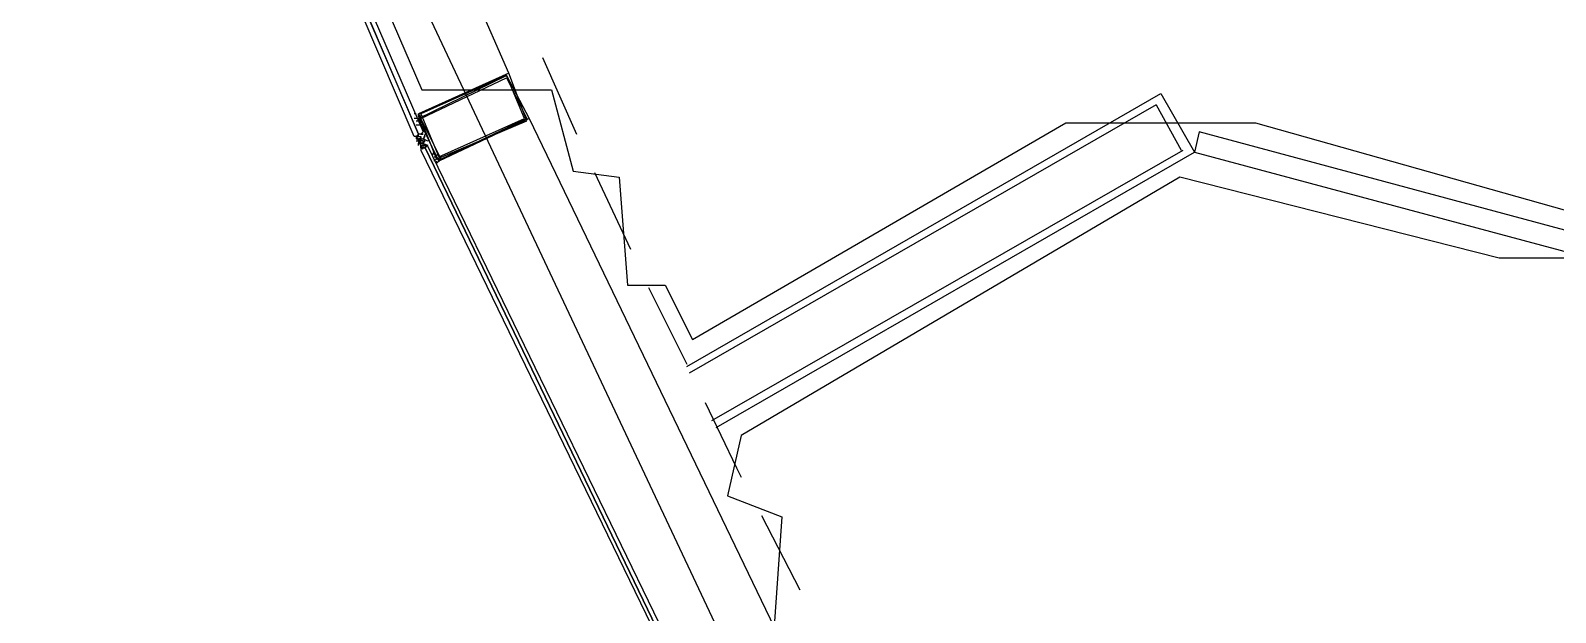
# Model space of a CAD drawing. Header units: feet. Extents: x -84 to 198, y -22 to 181.
# Drawn here: x 17.08 to 26.09, y 32.91 to 36.35 of the extents above; entities that cross this region are included whole.
import ezdxf

# ---------------------------------------------------------------- set-up
doc = ezdxf.new("R2010")
doc.units = ezdxf.units.FT
for name, color, linetype in [('A-AREA-COMUN', 252, 'CONTINUOUS'), ('A-AREA-UNIDAD', 30, 'CONTINUOUS'), ('A-LINEA', 7, 'CONTINUOUS')]:
    doc.layers.add(name, color=color, linetype=linetype)

msp = doc.modelspace()

# ---------------------------------------------------------------- linework, layer by layer
at = {"layer": 'A-AREA-COMUN'}
msp.add_lwpolyline([(13.44, 62.8089), (13.952, 54.4889), (14.432, 51.7689), (16.48, 43.68), (16.72, 43.52), (16.72, 42.9156), (17.84, 39.7156), (18.048, 39.68), (18.08, 39.04), (19.392, 36), (20.16, 36), (20.288, 35.52), (20.56, 35.4844), (20.608, 34.8444), (20.832, 34.8444), (20.992, 34.5244), (23.2, 35.8044), (24.32, 35.8044), (26.592, 35.1644)], dxfattribs=at)
at = {"layer": 'A-AREA-UNIDAD'}
msp.add_lwpolyline([(53.92, 43.8756), (33.728, 48.64), (33.728, 47.6089), (33.36, 45.8133), (30.96, 44.32), (31.552, 43.68), (32.448, 43.2889), (32.448, 42.1689), (32.08, 40.64), (26.432, 37.3689), (26.88, 36.1244), (26.8, 35.0044), (25.76, 35.0044), (23.872, 35.4844), (21.28, 33.9556), (21.2, 33.6), (21.52, 33.4756), (21.408, 31.8756), (23.072, 28.9244), (23.392, 28.8356), (23.392, 28.4089), (25.28, 25.4756)], dxfattribs=at)
at = {"layer": 'A-LINEA'}
for p, q in [((17.1689, 41.2494), (22.9956, 28.8755)), ((19.9067, 36.0978), (18.44, 39.4978)), ((20.1067, 36.1911), (20.3067, 35.7378)), ((20.96, 34.3644), (23.76, 35.9778)), ((23.76, 35.9778), (23.96, 35.6311)), ((23.7333, 35.9111), (20.9733, 34.3244)), ((23.7333, 35.9111), (23.88, 35.6444)), ((19.3467, 35.8178), (19.3467, 35.8178)), ((19.36, 35.8311), (19.36, 35.8311)), ((19.36, 35.8311), (19.36, 35.8311)), ((19.36, 35.8044), (19.36, 35.8044)), ((19.36, 35.8044), (19.36, 35.8044)), ((19.3733, 35.8178), (19.3733, 35.8178)), ((19.3867, 35.8178), (19.3867, 35.8178)), ((20.0267, 35.8311), (21.64, 32.4844)), ((19.3733, 35.7244), (19.36, 35.7244)), ((19.36, 35.7244), (19.36, 35.7244)), ((19.36, 35.7244), (19.36, 35.7244)), ((19.36, 35.7244), (19.36, 35.7111)), ((19.36, 35.7244), (19.36, 35.7244)), ((19.36, 35.7244), (19.36, 35.7244)), ((19.36, 35.7244), (19.36, 35.7244)), ((19.36, 35.7244), (19.36, 35.7244)), ((19.36, 35.7244), (19.36, 35.7244)), ((19.36, 35.7244), (19.36, 35.7244)), ((19.36, 35.7244), (19.3733, 35.7244)), ((19.36, 35.7244), (19.3733, 35.7244)), ((19.36, 35.7244), (19.3733, 35.7244)), ((19.36, 35.7244), (19.36, 35.7244)), ((19.36, 35.7244), (19.36, 35.7244)), ((19.36, 35.7244), (19.36, 35.7244)), ((19.36, 35.7244), (19.36, 35.7244)), ((19.36, 35.7244), (19.36, 35.7244)), ((19.36, 35.7244), (19.36, 35.7244)), ((19.36, 35.7244), (19.36, 35.7244)), ((19.36, 35.7244), (19.36, 35.7244)), ((19.36, 35.7244), (19.36, 35.7244)), ((19.3733, 35.7244), (19.36, 35.7244)), ((19.36, 35.7111), (19.36, 35.7111)), ((19.36, 35.7111), (19.36, 35.7111)), ((19.36, 35.7111), (19.3733, 35.7111)), ((19.36, 35.7111), (19.3733, 35.7111)), ((19.36, 35.7111), (19.3733, 35.7111)), ((19.36, 35.7111), (19.3733, 35.7111)), ((19.36, 35.7111), (19.3733, 35.7111)), ((19.36, 35.7111), (19.36, 35.7111)), ((19.36, 35.7111), (19.36, 35.7111)), ((19.36, 35.6978), (19.3733, 35.6978)), ((19.3865, 35.67), (19.3636, 35.7233)), ((19.3867, 35.7378), (19.3733, 35.7378)), ((19.3733, 35.7378), (19.3733, 35.7378)), ((19.3867, 35.7378), (19.3733, 35.7378)), ((19.3733, 35.7378), (19.3733, 35.7378)), ((19.3733, 35.7378), (19.3733, 35.7378)), ((19.3733, 35.7378), (19.3733, 35.7378)), ((19.3733, 35.7378), (19.3733, 35.7378)), ((19.3733, 35.7378), (19.3733, 35.7378)), ((19.3733, 35.7378), (19.3733, 35.7378)), ((19.3733, 35.7378), (19.3733, 35.7378)), ((19.3733, 35.7244), (19.3733, 35.7378)), ((19.3733, 35.7378), (19.3733, 35.7378)), ((19.3733, 35.7378), (19.3733, 35.7378)), ((19.3733, 35.7244), (19.3733, 35.7244)), ((19.3733, 35.7244), (19.3733, 35.7244)), ((19.3733, 35.7244), (19.3733, 35.7244)), ((19.3733, 35.7244), (19.3733, 35.7244)), ((19.3733, 35.7244), (19.3733, 35.7244)), ((19.3733, 35.7244), (19.3733, 35.7244)), ((19.3733, 35.7244), (19.3733, 35.7244)), ((19.3733, 35.7244), (19.3733, 35.7244)), ((19.3733, 35.7244), (19.3733, 35.7244)), ((19.3733, 35.7244), (19.3733, 35.7244)), ((19.3733, 35.7244), (19.3733, 35.7244)), ((19.3733, 35.7244), (19.3733, 35.7244)), ((19.3733, 35.7244), (19.3733, 35.7244)), ((19.3733, 35.7244), (19.3733, 35.7244)), ((19.3733, 35.7244), (19.3733, 35.7244)), ((19.3733, 35.7244), (19.3733, 35.7244)), ((19.3733, 35.7244), (19.3733, 35.7244)), ((19.3733, 35.7244), (19.3733, 35.7244)), ((19.3733, 35.7244), (19.3733, 35.7244)), ((19.3733, 35.7244), (19.3733, 35.7244)), ((19.3733, 35.7244), (19.3733, 35.7244)), ((19.3733, 35.7244), (19.3733, 35.7244)), ((19.3733, 35.7244), (19.3733, 35.7244)), ((19.3733, 35.7244), (19.3733, 35.7244)), ((19.3733, 35.7244), (19.3733, 35.7244)), ((19.3733, 35.7244), (19.3733, 35.7244)), ((19.3733, 35.7244), (19.3867, 35.7244)), ((19.3733, 35.7244), (19.3733, 35.7244)), ((19.3733, 35.7244), (19.3867, 35.7244)), ((19.3733, 35.7244), (19.3733, 35.7244)), ((19.3733, 35.7244), (19.3733, 35.7244)), ((19.3733, 35.7244), (19.3733, 35.7244)), ((19.3733, 35.6978), (19.3733, 35.7111)), ((19.3733, 35.6978), (19.3733, 35.7111)), ((19.3867, 35.7111), (19.3733, 35.7111)), ((19.3733, 35.7111), (19.3733, 35.7111)), ((19.3733, 35.7111), (19.3733, 35.7111)), ((19.3733, 35.7111), (19.3733, 35.7111)), ((19.3733, 35.7111), (19.3733, 35.7111)), ((19.3733, 35.7111), (19.3733, 35.7111)), ((19.3733, 35.7111), (19.3733, 35.7111)), ((19.3733, 35.7111), (19.3733, 35.7111)), ((19.3733, 35.7111), (19.3733, 35.7111)), ((19.3733, 35.7111), (19.3733, 35.7111)), ((19.3733, 35.7111), (19.3733, 35.7111)), ((19.3733, 35.7111), (19.3733, 35.7111)), ((19.3733, 35.7111), (19.3733, 35.6978)), ((19.3733, 35.7111), (19.3733, 35.6978)), ((19.3733, 35.7111), (19.3733, 35.6978)), ((19.3733, 35.7111), (19.3733, 35.6978)), ((19.3733, 35.7111), (19.3733, 35.6978)), ((19.3733, 35.7111), (19.3733, 35.6978)), ((19.3733, 35.7111), (19.3733, 35.7111)), ((19.3733, 35.7111), (19.3733, 35.7111)), ((19.3733, 35.7111), (19.3733, 35.7111)), ((19.3733, 35.7111), (19.3733, 35.7111)), ((19.3733, 35.7111), (19.3733, 35.7111)), ((19.3733, 35.7111), (19.3733, 35.7111)), ((19.3733, 35.7111), (19.3733, 35.7111)), ((19.3733, 35.7111), (19.3733, 35.7111)), ((19.3733, 35.7111), (19.3733, 35.7111)), ((19.3733, 35.6978), (19.3733, 35.7111)), ((19.3733, 35.7111), (19.3733, 35.7111)), ((19.3733, 35.7111), (19.3733, 35.7111)), ((19.3733, 35.7111), (19.3733, 35.7111)), ((19.3733, 35.6978), (19.3733, 35.7111)), ((19.3733, 35.7111), (19.3733, 35.7111)), ((19.3733, 35.7111), (19.3733, 35.7111)), ((19.3733, 35.7111), (19.3733, 35.7111)), ((19.3867, 35.7111), (19.3733, 35.7111)), ((19.3733, 35.6978), (19.3733, 35.6978)), ((19.3867, 35.6978), (19.3733, 35.6978)), ((19.3733, 35.6978), (19.3733, 35.6978)), ((19.3733, 35.6978), (19.3733, 35.6978)), ((19.3733, 35.6978), (19.3733, 35.6978)), ((19.3733, 35.6978), (19.3733, 35.6978)), ((19.3733, 35.6978), (19.3733, 35.6978)), ((19.3733, 35.6978), (19.3733, 35.6978)), ((19.3733, 35.6978), (19.3733, 35.6978)), ((19.3733, 35.6978), (19.3867, 35.6978)), ((19.3733, 35.6978), (19.3733, 35.6978)), ((19.3733, 35.6978), (19.3733, 35.6978)), ((19.3733, 35.6978), (19.3733, 35.6978)), ((19.3733, 35.6978), (19.3733, 35.6978)), ((19.3733, 35.6978), (19.3733, 35.6978)), ((19.3733, 35.6978), (19.3733, 35.6978)), ((19.3733, 35.6978), (19.3733, 35.6978)), ((19.3733, 35.6978), (19.3733, 35.6978)), ((19.3733, 35.6978), (19.3733, 35.6978)), ((19.3733, 35.6978), (19.3733, 35.6978)), ((19.3733, 35.6978), (19.3733, 35.6978)), ((19.3733, 35.6978), (19.3733, 35.6978)), ((19.3733, 35.6978), (19.3733, 35.6978)), ((19.3733, 35.6978), (19.3733, 35.6978)), ((19.3733, 35.6978), (19.3733, 35.6978)), ((19.3733, 35.6978), (19.3733, 35.6978)), ((19.3733, 35.6978), (19.3733, 35.6978)), ((19.3733, 35.6978), (19.3733, 35.6978)), ((19.3733, 35.6978), (19.3733, 35.6978)), ((19.3733, 35.6978), (19.3733, 35.6844)), ((19.3733, 35.6978), (19.3733, 35.6978)), ((19.3733, 35.6978), (19.3733, 35.6978)), ((19.3867, 35.6978), (19.3733, 35.6978)), ((19.3733, 35.6978), (19.3733, 35.6978)), ((19.3733, 35.6978), (19.3733, 35.6978)), ((19.3733, 35.6978), (19.3733, 35.6978)), ((19.3733, 35.6978), (19.3733, 35.6978)), ((19.3733, 35.6978), (19.3733, 35.6978)), ((19.3733, 35.6978), (19.3733, 35.6978)), ((19.3733, 35.6978), (19.3733, 35.6978)), ((19.3733, 35.6978), (19.3733, 35.6978)), ((19.3733, 35.6978), (19.3733, 35.6978)), ((19.3733, 35.6978), (19.3733, 35.6978)), ((19.3733, 35.6978), (19.3733, 35.6978)), ((19.3995, 35.6471), (19.3743, 35.6994)), ((19.3867, 35.7378), (19.3867, 35.7378)), ((19.3867, 35.7378), (19.3867, 35.7378)), ((19.3867, 35.7378), (19.3867, 35.7378)), ((19.3867, 35.7378), (19.3867, 35.7378)), ((19.3867, 35.7378), (19.3867, 35.7378)), ((19.3867, 35.7378), (19.4, 35.7378)), ((19.3867, 35.7378), (19.3867, 35.7378)), ((19.3867, 35.7378), (19.3867, 35.7378)), ((19.3867, 35.7378), (19.3867, 35.7378)), ((19.3867, 35.7378), (19.3867, 35.7378)), ((19.3867, 35.7378), (19.3867, 35.7378)), ((19.3867, 35.7378), (19.3867, 35.7378)), ((19.3867, 35.7378), (19.3867, 35.7378)), ((19.3867, 35.7378), (19.4, 35.7378)), ((19.3867, 35.7378), (19.3867, 35.7378)), ((19.3867, 35.7244), (19.3867, 35.7244)), ((19.3867, 35.7244), (19.3867, 35.7244)), ((19.3867, 35.7244), (19.3867, 35.7244)), ((19.3867, 35.7244), (19.3867, 35.7244)), ((19.3867, 35.7244), (19.3867, 35.7244)), ((19.3867, 35.7244), (19.3867, 35.7244)), ((19.3867, 35.7244), (19.3867, 35.7111)), ((19.3867, 35.7244), (19.3867, 35.7244)), ((19.3867, 35.7244), (19.3867, 35.7244)), ((19.3867, 35.7244), (19.3867, 35.7244)), ((19.3867, 35.7244), (19.3867, 35.7244)), ((19.3867, 35.7244), (19.3867, 35.7244)), ((19.3867, 35.7244), (19.3867, 35.7244)), ((19.3867, 35.7244), (19.3867, 35.7244)), ((19.3867, 35.7244), (19.3867, 35.7244)), ((19.3867, 35.7244), (19.3867, 35.7244)), ((19.3867, 35.7244), (19.3867, 35.7244)), ((19.3867, 35.7244), (19.3867, 35.7244)), ((19.3867, 35.7244), (19.3867, 35.7244)), ((19.3867, 35.7244), (19.3867, 35.7244)), ((19.3867, 35.7244), (19.3867, 35.7244)), ((19.3867, 35.7111), (19.3867, 35.7244)), ((19.3867, 35.7244), (19.3867, 35.7244)), ((19.3867, 35.7111), (19.3867, 35.6978)), ((19.3867, 35.7111), (19.3867, 35.7111)), ((19.3867, 35.7111), (19.3867, 35.7111)), ((19.3867, 35.7111), (19.3867, 35.7111)), ((19.3867, 35.7111), (19.3867, 35.7111)), ((19.3867, 35.7111), (19.3867, 35.7111)), ((19.3867, 35.7111), (19.3867, 35.7111)), ((19.3867, 35.7111), (19.3867, 35.7111)), ((19.3867, 35.7111), (19.3867, 35.7111)), ((19.3867, 35.7111), (19.3867, 35.7111)), ((19.3867, 35.7111), (19.3867, 35.7111)), ((19.3867, 35.7111), (19.3867, 35.7111)), ((19.3867, 35.7111), (19.3867, 35.7111)), ((19.3867, 35.7111), (19.3867, 35.7111)), ((19.3867, 35.7111), (19.3867, 35.7111)), ((19.3867, 35.7111), (19.3867, 35.7111)), ((19.3867, 35.7111), (19.3867, 35.7111)), ((19.3867, 35.7111), (19.3867, 35.7111)), ((19.3867, 35.7111), (19.3867, 35.6978)), ((19.3867, 35.7111), (19.3867, 35.7111)), ((19.3867, 35.7111), (19.3867, 35.7111)), ((19.3867, 35.7111), (19.3867, 35.7111)), ((19.3867, 35.7111), (19.3867, 35.7111)), ((19.3867, 35.7111), (19.3867, 35.7111)), ((19.3867, 35.7111), (19.3867, 35.7111)), ((19.3867, 35.7111), (19.3867, 35.6978)), ((19.3867, 35.7111), (19.3867, 35.7111)), ((19.3867, 35.7111), (19.3867, 35.7111)), ((19.3867, 35.7111), (19.3867, 35.7111)), ((19.3867, 35.7111), (19.3867, 35.7111)), ((19.3867, 35.7111), (19.3867, 35.7111)), ((19.3867, 35.7111), (19.3867, 35.7111)), ((19.3867, 35.7111), (19.3867, 35.7111)), ((19.3867, 35.7111), (19.3867, 35.7111)), ((19.3867, 35.7111), (19.3867, 35.7111)), ((19.3867, 35.6978), (19.3867, 35.6978)), ((19.4, 35.6978), (19.3867, 35.6978)), ((19.3867, 35.6978), (19.3867, 35.6978)), ((19.3867, 35.6978), (19.3867, 35.6978)), ((19.3867, 35.6978), (19.3867, 35.6978)), ((19.3867, 35.6978), (19.3867, 35.6978)), ((19.3867, 35.6978), (19.3867, 35.6978)), ((19.3867, 35.6978), (19.3867, 35.6978)), ((19.3867, 35.6978), (19.3867, 35.6978)), ((19.3867, 35.6978), (19.3867, 35.6978)), ((19.3867, 35.6978), (19.3867, 35.6978)), ((19.3867, 35.6844), (19.3867, 35.6978)), ((19.3867, 35.6978), (19.3867, 35.6978)), ((19.3867, 35.6978), (19.3867, 35.6978)), ((19.3867, 35.6978), (19.3867, 35.6978)), ((19.3867, 35.6844), (19.3867, 35.6978)), ((19.3867, 35.6978), (19.3867, 35.6978)), ((19.3867, 35.6978), (19.3867, 35.6978)), ((19.3867, 35.6978), (19.3867, 35.6978)), ((19.3867, 35.6978), (19.3867, 35.6978)), ((19.3867, 35.6978), (19.3867, 35.6978)), ((19.3867, 35.6978), (19.3867, 35.6978)), ((19.3867, 35.6978), (19.3867, 35.6978)), ((19.3867, 35.6978), (19.3867, 35.6978)), ((19.3867, 35.6978), (19.3867, 35.6978)), ((19.3867, 35.6978), (19.3867, 35.6978)), ((19.3867, 35.6978), (19.3867, 35.6978)), ((19.3867, 35.6978), (19.3867, 35.6978)), ((19.3867, 35.6978), (19.3867, 35.6978)), ((19.3867, 35.6978), (19.3867, 35.6978)), ((19.3867, 35.6978), (19.3867, 35.6978)), ((19.3867, 35.6978), (19.3867, 35.6978)), ((19.3867, 35.6978), (19.3867, 35.6978)), ((19.3867, 35.6978), (19.3867, 35.6978)), ((19.3867, 35.6978), (19.3867, 35.6978)), ((19.3867, 35.6978), (19.3867, 35.6978)), ((19.3867, 35.6978), (19.3867, 35.6978)), ((19.3867, 35.6978), (19.3867, 35.6978)), ((19.3867, 35.6978), (19.3867, 35.6978)), ((19.3867, 35.6978), (19.3867, 35.6978)), ((19.3867, 35.6978), (19.3867, 35.6978)), ((19.3867, 35.6978), (19.3867, 35.6978)), ((19.3867, 35.6978), (19.3867, 35.6978)), ((19.3867, 35.6978), (19.3867, 35.6978)), ((19.3867, 35.6978), (19.3867, 35.6978)), ((19.3867, 35.6978), (19.3867, 35.6978)), ((19.3867, 35.6978), (19.3867, 35.6978)), ((19.3867, 35.6978), (19.3867, 35.6978)), ((19.3867, 35.6978), (19.3867, 35.6978)), ((19.3867, 35.6978), (19.3867, 35.6978)), ((19.3867, 35.6978), (19.3867, 35.6978)), ((19.3867, 35.6978), (19.3867, 35.6978)), ((19.3867, 35.6978), (19.3867, 35.6978)), ((19.3867, 35.6978), (19.3867, 35.6978)), ((19.3867, 35.6978), (19.3867, 35.6978)), ((19.3867, 35.6978), (19.3867, 35.6978)), ((19.3867, 35.6844), (19.3867, 35.6978)), ((19.3867, 35.6978), (19.3867, 35.6978)), ((19.3867, 35.6978), (19.3867, 35.6978)), ((19.3867, 35.6978), (19.3867, 35.6978)), ((19.3867, 35.6978), (19.3867, 35.6978)), ((19.3867, 35.6978), (19.3867, 35.6978)), ((19.3867, 35.6978), (19.3867, 35.6978)), ((19.3867, 35.6978), (19.3867, 35.6978)), ((19.3867, 35.6978), (19.3867, 35.6978)), ((19.4, 35.7378), (19.4, 35.7378)), ((19.4, 35.7378), (19.4, 35.7378)), ((19.4, 35.7244), (19.4, 35.7244)), ((19.4, 35.7111), (19.4, 35.7111)), ((19.4, 35.7111), (19.4, 35.7111)), ((19.4, 35.7111), (19.4, 35.7111)), ((19.4, 35.7111), (19.4, 35.7111)), ((19.4, 35.7111), (19.4, 35.7111)), ((19.4, 35.7111), (19.4, 35.7111)), ((19.4, 35.7111), (19.4, 35.7111)), ((19.4, 35.7111), (19.4, 35.7111)), ((19.4, 35.7111), (19.4, 35.7111)), ((19.4, 35.6978), (19.4, 35.6978)), ((19.4, 35.6978), (19.4, 35.6978)), ((19.4, 35.6978), (19.4, 35.6978)), ((19.4, 35.6978), (19.4, 35.6978)), ((19.4, 35.6978), (19.4, 35.6978)), ((19.4, 35.6978), (19.4, 35.6978)), ((19.4, 35.6978), (19.4, 35.6978)), ((19.4, 35.6978), (19.4, 35.6978)), ((19.4, 35.6978), (19.4, 35.6978)), ((19.4, 35.6978), (19.4, 35.6978)), ((19.4, 35.6978), (19.4, 35.6978)), ((19.4, 35.6844), (19.4, 35.6978)), ((19.4, 35.6978), (19.4, 35.6978)), ((19.4, 35.6978), (19.4, 35.6978)), ((19.4, 35.6978), (19.4, 35.6978)), ((19.4, 35.6978), (19.4, 35.6978)), ((19.4, 35.6978), (19.4, 35.6978)), ((19.4, 35.6978), (19.4, 35.6978)), ((19.4, 35.6978), (19.4, 35.6978)), ((19.4, 35.6978), (19.4, 35.6844)), ((19.4133, 35.7244), (19.4133, 35.7244)), ((19.4133, 35.6978), (19.4133, 35.6978)), ((19.4133, 35.6978), (19.4133, 35.6978)), ((19.4133, 35.6978), (19.4133, 35.6978)), ((19.4133, 35.6978), (19.4133, 35.6978)), ((19.4133, 35.6978), (19.4133, 35.6978)), ((19.4133, 35.6978), (19.4133, 35.6978)), ((19.4133, 35.6978), (19.4133, 35.6978)), ((19.3733, 35.6844), (19.3733, 35.6844)), ((19.3867, 35.6844), (19.3733, 35.6844)), ((19.3733, 35.6844), (19.3733, 35.6844)), ((19.3733, 35.6844), (19.3733, 35.6844)), ((19.3733, 35.6844), (19.3733, 35.6844)), ((19.3733, 35.6844), (19.3733, 35.6844)), ((19.3733, 35.6844), (19.3733, 35.6844)), ((19.3733, 35.6844), (19.3733, 35.6844)), ((19.3733, 35.6844), (19.3733, 35.6844)), ((19.3733, 35.6844), (19.3733, 35.6844)), ((19.3733, 35.6844), (19.3733, 35.6844)), ((19.3733, 35.6844), (19.3733, 35.6844)), ((19.3733, 35.6844), (19.3733, 35.6844)), ((19.3733, 35.6844), (19.3733, 35.6844)), ((19.3733, 35.6844), (19.3733, 35.6844)), ((19.3733, 35.6844), (19.3733, 35.6844)), ((19.3733, 35.6844), (19.3733, 35.6844)), ((19.3733, 35.6844), (19.3733, 35.6844)), ((19.3733, 35.6844), (19.3733, 35.6844)), ((19.3733, 35.6844), (19.3867, 35.6844)), ((19.3733, 35.6711), (19.3733, 35.6844)), ((19.3867, 35.6844), (19.3867, 35.6844)), ((19.3867, 35.6844), (19.3867, 35.6844)), ((19.4, 35.6844), (19.3867, 35.6844)), ((19.3867, 35.6844), (19.3867, 35.6844)), ((19.3867, 35.6844), (19.3867, 35.6844)), ((19.3867, 35.6844), (19.3867, 35.6844)), ((19.3867, 35.6844), (19.3867, 35.6844)), ((19.3867, 35.6844), (19.3867, 35.6844)), ((19.3867, 35.6844), (19.3867, 35.6844)), ((19.3867, 35.6844), (19.3867, 35.6844)), ((19.3867, 35.6844), (19.3867, 35.6844)), ((19.3867, 35.6844), (19.3867, 35.6844)), ((19.3867, 35.6844), (19.3867, 35.6844)), ((19.3867, 35.6844), (19.3867, 35.6844)), ((19.3867, 35.6844), (19.3867, 35.6844)), ((19.3867, 35.6844), (19.3867, 35.6844)), ((19.3867, 35.6844), (19.3867, 35.6844)), ((19.3867, 35.6844), (19.3867, 35.6844)), ((19.3867, 35.6844), (19.3867, 35.6844)), ((19.3867, 35.6844), (19.3867, 35.6844)), ((19.4, 35.6844), (19.3867, 35.6844)), ((19.3867, 35.6844), (19.3867, 35.6844)), ((19.3867, 35.6844), (19.3867, 35.6844)), ((19.3867, 35.6844), (19.3867, 35.6844)), ((19.3867, 35.6844), (19.3867, 35.6844)), ((19.3867, 35.6844), (19.3867, 35.6844)), ((19.3867, 35.6844), (19.3867, 35.6844)), ((19.3867, 35.6844), (19.3867, 35.6844)), ((19.3867, 35.6844), (19.3867, 35.6844)), ((19.3867, 35.6844), (19.3867, 35.6844)), ((19.3867, 35.6844), (19.3867, 35.6844)), ((19.3867, 35.6844), (19.3867, 35.6844)), ((19.3867, 35.6844), (19.3867, 35.6844)), ((19.3867, 35.6844), (19.3867, 35.6844)), ((19.3867, 35.6844), (19.3867, 35.6844)), ((19.3867, 35.6844), (19.3867, 35.6844)), ((19.3867, 35.6844), (19.3867, 35.6844)), ((19.3867, 35.6844), (19.3867, 35.6844)), ((19.3867, 35.6844), (19.3867, 35.6844)), ((19.3867, 35.6844), (19.3867, 35.6844)), ((19.3867, 35.6844), (19.3867, 35.6844)), ((19.3867, 35.6844), (19.3867, 35.6844)), ((19.3867, 35.6844), (19.3867, 35.6844)), ((19.3867, 35.6844), (19.3867, 35.6844)), ((19.3867, 35.6844), (19.3867, 35.6844)), ((19.3867, 35.6844), (19.3867, 35.6844)), ((19.3867, 35.6844), (19.3867, 35.6844)), ((19.3867, 35.6844), (19.3867, 35.6844)), ((19.3867, 35.6844), (19.3867, 35.6844)), ((19.3867, 35.6844), (19.3867, 35.6844)), ((19.3867, 35.6844), (19.3867, 35.6844)), ((19.3867, 35.6711), (19.3867, 35.6711)), ((19.3867, 35.6711), (19.3867, 35.6711)), ((19.4, 35.6711), (19.3867, 35.6711)), ((19.3867, 35.6711), (19.3867, 35.6711)), ((19.3867, 35.6711), (19.3867, 35.6711)), ((19.3867, 35.6711), (19.3867, 35.6711)), ((19.3867, 35.6711), (19.3867, 35.6711)), ((19.3867, 35.6711), (19.3867, 35.6711)), ((19.3867, 35.6711), (19.3867, 35.6711)), ((19.3867, 35.6711), (19.3867, 35.6711)), ((19.3867, 35.6711), (19.3867, 35.6711)), ((19.3867, 35.6711), (19.3867, 35.6711)), ((19.3867, 35.6711), (19.3867, 35.6711)), ((19.4, 35.6711), (19.3867, 35.6711)), ((19.4, 35.6711), (19.3867, 35.6711)), ((19.3867, 35.6711), (19.3867, 35.6711)), ((19.3867, 35.6711), (19.3867, 35.6711)), ((19.3867, 35.6711), (19.3867, 35.6711)), ((19.3867, 35.6711), (19.3867, 35.6711)), ((19.3867, 35.6711), (19.3867, 35.6711)), ((19.3867, 35.6711), (19.3867, 35.6711)), ((19.3867, 35.6711), (19.3867, 35.6711)), ((19.3867, 35.6711), (19.3867, 35.6711)), ((19.3867, 35.6711), (19.3867, 35.6711)), ((19.3867, 35.6711), (19.3867, 35.6711)), ((19.3867, 35.6711), (19.3867, 35.6711)), ((19.3867, 35.6711), (19.3867, 35.6711)), ((19.3867, 35.6711), (19.3867, 35.6711)), ((19.3867, 35.6711), (19.3867, 35.6711)), ((19.3867, 35.6711), (19.3867, 35.6711)), ((19.3867, 35.6711), (19.3867, 35.6711)), ((19.3867, 35.6578), (19.3867, 35.6578)), ((19.3867, 35.6578), (19.3867, 35.6578)), ((19.3867, 35.6578), (19.3867, 35.6578)), ((19.3867, 35.6578), (19.4, 35.6578)), ((19.3867, 35.6578), (19.3867, 35.6578)), ((19.3867, 35.6578), (19.3867, 35.6578)), ((19.3867, 35.6578), (19.3867, 35.6578)), ((19.3867, 35.6578), (19.3867, 35.6578)), ((19.3867, 35.6578), (19.3867, 35.6578)), ((19.3867, 35.6578), (19.3867, 35.6578)), ((19.3867, 35.6578), (19.3867, 35.6578)), ((19.3867, 35.6578), (19.3867, 35.6578)), ((19.3867, 35.6578), (19.3867, 35.6578)), ((19.3867, 35.6578), (19.3867, 35.6578)), ((19.4, 35.6844), (19.4, 35.6844)), ((19.4, 35.6711), (19.4, 35.6844)), ((19.4, 35.6844), (19.4, 35.6844)), ((19.4, 35.6844), (19.4, 35.6844)), ((19.4, 35.6844), (19.4, 35.6844)), ((19.4, 35.6844), (19.4, 35.6844)), ((19.4, 35.6844), (19.4, 35.6844)), ((19.4, 35.6844), (19.4, 35.6844)), ((19.4, 35.6844), (19.4, 35.6844)), ((19.4, 35.6844), (19.4, 35.6844)), ((19.4, 35.6844), (19.4, 35.6844)), ((19.4, 35.6844), (19.4, 35.6844)), ((19.4, 35.6844), (19.4, 35.6844)), ((19.4, 35.6844), (19.4, 35.6844)), ((19.4, 35.6844), (19.4, 35.6844)), ((19.4, 35.6844), (19.4, 35.6844)), ((19.4, 35.6844), (19.4, 35.6844)), ((19.4, 35.6844), (19.4, 35.6844)), ((19.4, 35.6844), (19.4, 35.6844)), ((19.4, 35.6844), (19.4, 35.6844)), ((19.4, 35.6844), (19.4, 35.6844)), ((19.4, 35.6844), (19.4, 35.6844)), ((19.4, 35.6844), (19.4, 35.6844)), ((19.4, 35.6844), (19.4, 35.6844)), ((19.4, 35.6844), (19.4, 35.6844)), ((19.4, 35.6844), (19.4, 35.6844)), ((19.4, 35.6844), (19.4, 35.6844)), ((19.4, 35.6844), (19.4, 35.6844)), ((19.4, 35.6844), (19.4, 35.6844)), ((19.4, 35.6844), (19.4, 35.6844)), ((19.4, 35.6844), (19.4, 35.6844)), ((19.4, 35.6711), (19.4, 35.6711)), ((19.4, 35.6711), (19.4, 35.6711)), ((19.4, 35.6711), (19.4, 35.6711)), ((19.4, 35.6711), (19.4, 35.6711)), ((19.4, 35.6711), (19.4, 35.6711)), ((19.4, 35.6711), (19.4, 35.6711)), ((19.4, 35.6711), (19.4, 35.6711)), ((19.4, 35.6711), (19.4, 35.6711)), ((19.4, 35.6711), (19.4, 35.6711)), ((19.4, 35.6711), (19.4, 35.6711)), ((19.4, 35.6711), (19.4, 35.6711)), ((19.4, 35.6711), (19.4, 35.6711)), ((19.4, 35.6711), (19.4, 35.6711)), ((19.4, 35.6711), (19.4, 35.6711)), ((19.4, 35.6711), (19.4, 35.6711)), ((19.4, 35.6711), (19.4, 35.6711)), ((19.4, 35.6711), (19.4, 35.6711)), ((19.4, 35.6711), (19.4, 35.6711)), ((19.4, 35.6711), (19.4, 35.6711)), ((19.4, 35.6711), (19.4, 35.6711)), ((19.4, 35.6711), (19.4, 35.6711)), ((19.4, 35.6711), (19.4133, 35.6711)), ((19.4, 35.6711), (19.4133, 35.6711)), ((19.4, 35.6711), (19.4133, 35.6711)), ((19.4, 35.6711), (19.4133, 35.6711)), ((19.4, 35.6711), (19.4, 35.6711)), ((19.4, 35.6711), (19.4, 35.6711)), ((19.4, 35.6711), (19.4, 35.6711)), ((19.4, 35.6711), (19.4, 35.6711)), ((19.4, 35.6578), (19.4, 35.6578)), ((19.4, 35.6578), (19.4, 35.6578)), ((19.4, 35.6578), (19.4, 35.6578)), ((19.4, 35.6578), (19.4, 35.6578)), ((19.4, 35.6578), (19.4, 35.6578)), ((19.4, 35.6578), (19.4, 35.6578)), ((19.4, 35.6578), (19.4, 35.6578)), ((19.4, 35.6578), (19.4, 35.6578)), ((19.4, 35.6578), (19.4133, 35.6578)), ((19.4, 35.6578), (19.4, 35.6578)), ((19.4, 35.6578), (19.4, 35.6578)), ((19.4, 35.6578), (19.4, 35.6578)), ((19.4, 35.6578), (19.4, 35.6578)), ((19.4, 35.6578), (19.4, 35.6578)), ((19.4, 35.6578), (19.4, 35.6578)), ((19.4, 35.6578), (19.4, 35.6578)), ((19.4133, 35.6711), (19.4133, 35.6711)), ((19.4133, 35.6711), (19.4133, 35.6711)), ((19.4133, 35.6711), (19.4133, 35.6711)), ((19.4133, 35.6711), (19.4133, 35.6711)), ((19.4133, 35.6711), (19.4133, 35.6711)), ((19.4133, 35.6711), (19.4133, 35.6711)), ((19.4133, 35.6711), (19.4133, 35.6711)), ((19.4133, 35.6711), (19.4133, 35.6711)), ((19.4267, 35.6711), (19.4133, 35.6711)), ((19.4133, 35.6711), (19.4133, 35.6711)), ((19.4267, 35.6711), (19.4133, 35.6711)), ((19.4133, 35.6711), (19.4133, 35.6711)), ((19.4133, 35.6711), (19.4133, 35.6711)), ((19.4133, 35.6711), (19.4133, 35.6711)), ((19.4133, 35.6711), (19.4133, 35.6711)), ((19.4133, 35.6711), (19.4133, 35.6711)), ((19.4133, 35.6578), (19.4133, 35.6578)), ((19.4133, 35.6578), (19.4133, 35.6578)), ((19.4133, 35.6578), (19.4133, 35.6578)), ((19.4133, 35.6578), (19.4133, 35.6578)), ((19.4133, 35.6578), (19.4133, 35.6578)), ((19.4267, 35.6711), (19.4267, 35.6711)), ((19.4267, 35.6711), (19.4267, 35.6711)), ((19.4267, 35.6711), (19.4267, 35.6711)), ((19.4267, 35.6711), (19.4267, 35.6711)), ((19.4267, 35.6711), (19.4267, 35.6711)), ((19.4267, 35.6711), (19.4267, 35.6711)), ((19.4533, 35.6044), (19.4533, 35.6044)), ((21.1067, 34.0444), (23.8933, 35.6444)), ((21.1333, 34.0044), (23.96, 35.6311)), ((20.7333, 34.8311), (20.96, 34.3778)), ((21.4, 33.4844), (21.6267, 33.0444))]:
    msp.add_line(p, q, dxfattribs=at)
for points in [[(19.3467, 35.7244), (17.8, 39.3511), (17.8133, 39.3644), (19.3733, 35.7378), (19.36, 35.7244), (19.3467, 35.7244)], [(19.3733, 35.7378), (17.8267, 39.3644), (17.84, 39.3644), (19.4, 35.7511), (19.3867, 35.7378), (19.3733, 35.7378)], [(20.0133, 35.8178), (19.9067, 36.0978), (19.3733, 35.8578), (19.48, 35.5911), (20.0133, 35.8178)], [(19.8933, 36.0844), (20.0267, 35.8311), (19.4933, 35.5778), (19.3733, 35.8311), (19.8933, 36.0844)], [(20, 35.8311), (19.8933, 36.0844), (19.3867, 35.8578), (19.4933, 35.6044), (20, 35.8311)], [(19.8933, 36.0711), (20.0133, 35.8311), (19.5067, 35.5911), (19.3867, 35.8311), (19.8933, 36.0711)], [(19.36, 35.8578), (19.36, 35.8578), (19.3467, 35.8578), (19.3467, 35.8578)], [(19.3467, 35.8444), (19.3467, 35.8444), (19.3467, 35.8444), (19.3467, 35.8444)], [(19.3867, 35.8044), (19.3867, 35.8044), (19.3867, 35.8178), (19.3867, 35.8178), (19.3867, 35.8178), (19.3867, 35.8178), (19.3867, 35.8178), (19.3867, 35.8311), (19.3867, 35.8311), (19.3867, 35.8311), (19.3733, 35.8311), (19.3867, 35.8311), (19.3733, 35.8311), (19.3733, 35.8311), (19.3733, 35.8311), (19.3733, 35.8311), (19.3467, 35.8311), (19.3467, 35.8311)], [(19.36, 35.8178), (19.36, 35.8178), (19.36, 35.8178), (19.3867, 35.8178), (19.3867, 35.8178), (19.3733, 35.8444), (19.3733, 35.8444), (19.3733, 35.8444), (19.3867, 35.8444), (19.3867, 35.8444), (19.3867, 35.8444), (19.3867, 35.8444)], [(19.36, 35.8178), (19.36, 35.8178), (19.36, 35.8178)], [(19.3867, 35.7911), (19.3733, 35.7911), (19.3733, 35.7911), (19.36, 35.7911)], [(19.3867, 35.8578), (19.3733, 35.8578), (19.3733, 35.8578), (19.3733, 35.8578), (19.3733, 35.8578), (19.3733, 35.8578), (19.3733, 35.8578)], [(19.3867, 35.8444), (19.3733, 35.8444), (19.3733, 35.8444), (19.3733, 35.8444), (19.3733, 35.8578)], [(19.3733, 35.8178), (19.3867, 35.8311), (19.3867, 35.8311)], [(19.4, 35.7378), (19.3867, 35.7378), (19.3733, 35.7378), (19.36, 35.7244), (19.3467, 35.7244)], [(19.3733, 35.6978), (19.3867, 35.7111), (19.4, 35.7111), (19.4133, 35.7244)], [(19.3867, 35.7111), (19.3867, 35.7111), (19.3733, 35.7111)], [(19.3733, 35.6844), (19.3867, 35.6844), (19.4, 35.6844), (19.4133, 35.6978)], [(19.4, 35.6844), (19.4, 35.6978), (19.3867, 35.6978)], [(19.4113, 35.7091), (19.4017, 35.6829), (19.4276, 35.6726)], [(19.411, 35.7357), (19.4019, 35.7094), (19.4278, 35.6994)], [(23.96, 35.6311), (26.6933, 34.8978), (26.72, 35.0178), (23.9867, 35.7511), (23.96, 35.6311)], [(19.3867, 35.6578), (19.3867, 35.6711), (19.3867, 35.6844)], [(19.4133, 35.6711), (19.4, 35.6711), (19.3867, 35.6711)], [(19.4, 35.6578), (19.4, 35.6711), (19.3867, 35.6711)], [(19.4267, 35.6711), (19.4133, 35.6711), (19.4133, 35.6578), (19.4, 35.6578), (19.3867, 35.6578), (19.3867, 35.6444)], [(19.3867, 35.6444), (21.1067, 32.0978), (21.12, 32.0978), (21.12, 32.1111), (19.4133, 35.6578), (19.4, 35.6578), (19.3867, 35.6578), (19.3867, 35.6444)], [(19.4133, 35.6578), (21.12, 32.1111), (21.1333, 32.1111), (21.1467, 32.1244), (19.4267, 35.6711), (19.4133, 35.6578)], [(19.4667, 35.6178), (19.4667, 35.6311), (19.4667, 35.6311), (19.4533, 35.6178), (19.4533, 35.6178), (19.4533, 35.6178)], [(19.4533, 35.6044), (19.4533, 35.6044), (19.4533, 35.6044)], [(19.4667, 35.6044), (19.48, 35.6044), (19.48, 35.6044), (19.4933, 35.5911), (19.4933, 35.5911), (19.4933, 35.5911), (19.4933, 35.5911), (19.4933, 35.5911), (19.4933, 35.5911), (19.5067, 35.5911)], [(19.48, 35.6044), (19.48, 35.6044), (19.48, 35.6044), (19.48, 35.6044), (19.48, 35.6044), (19.48, 35.6044), (19.48, 35.5911), (19.48, 35.5911), (19.4667, 35.5778), (19.4667, 35.5778)], [(19.48, 35.6178), (19.48, 35.6178), (19.48, 35.6178), (19.48, 35.6178), (19.48, 35.6178), (19.48, 35.6178), (19.48, 35.6178)], [(19.48, 35.6178), (19.48, 35.6044), (19.48, 35.6044), (19.48, 35.6044), (19.48, 35.6044)], [(19.4533, 35.5911), (19.4533, 35.5911), (19.4533, 35.5911)], [(19.4667, 35.5911), (19.4667, 35.5778), (19.4667, 35.5778)], [(19.4667, 35.5911), (19.4667, 35.5911), (19.4667, 35.5911), (19.4667, 35.5911)], [(19.48, 35.5778), (19.48, 35.5644), (19.48, 35.5644), (19.48, 35.5644), (19.4933, 35.5778), (19.4933, 35.5778), (19.4933, 35.5778), (19.4933, 35.5778), (19.4933, 35.5911), (19.4933, 35.5778), (19.5067, 35.5911), (19.5067, 35.5911)], [(20.4133, 35.5111), (20.52, 35.2844), (20.6267, 35.0578)], [(21.0667, 34.1511), (21.2533, 33.7644), (21.28, 33.7111)]]:
    msp.add_lwpolyline(points, dxfattribs=at)
msp.add_lwpolyline([(19.4933, 35.5911), (19.4933, 35.5911), (19.4933, 35.5911), (19.4933, 35.5911)], close=True, dxfattribs=at)

doc.saveas('drawing.dxf')
